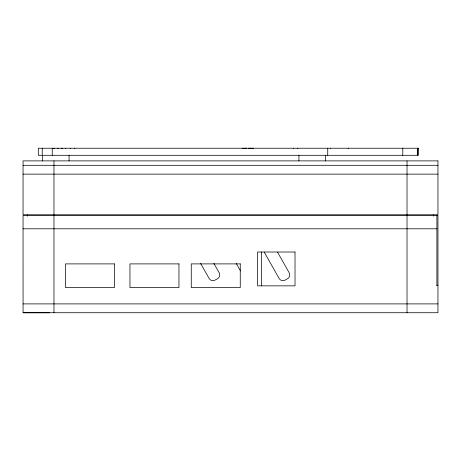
<?xml version="1.0" encoding="UTF-8"?>
<svg xmlns="http://www.w3.org/2000/svg" width="461" height="461" viewBox="0 0 461 461"><rect width="100%" height="100%" fill="white"/><g stroke="black" fill="none" stroke-linecap="round" stroke-linejoin="round"><path stroke-width="0.69" d="M69.052 160.981L69.087 155.294M325.328 160.981L325.368 155.294M23.05 165.303L437.95 165.303M23.05 174.131L437.95 174.131M23.05 228.789L436.901 228.789M436.59 285.273L437.95 285.273M23.05 303.897L437.95 303.897M23.05 312.731L437.95 312.731L437.95 215.529L23.05 215.529L23.067 312.765L49.483 312.765M277.51 252.121L289.151 272.739A4.42 4.42 0 0 1 287.474 278.755L285.1 280.092A4.42 4.42 0 0 1 279.084 278.421L264.268 252.179M236.263 263.427L240.492 270.924M213.858 263.364L219.148 272.739A4.42 4.42 0 0 1 217.471 278.755L215.103 280.092A4.42 4.42 0 0 1 209.081 278.421L200.616 263.427M436.901 215.529L436.901 285.273M433.53 214.78L433.53 216.174M417.77 148.235L417.77 155.294M417.724 148.235L417.724 155.294M417.482 148.235L417.51 148.678M407.023 160.883L407.023 312.731M402.781 148.235L402.781 155.294M402.678 148.235L402.678 148.678M348.193 148.235L348.193 148.678M330.508 148.235L330.508 148.678M327.736 148.235L327.736 155.294M298.93 155.294L298.93 160.981M297.8 148.235L297.8 148.678M293.38 148.235L293.38 148.678M261.612 252.011L261.612 285.849M253.32 148.235L253.279 148.678M253.21 148.235L253.21 148.678M253.003 148.235L253.003 148.678M252.524 148.235L252.495 148.678M252.104 148.235L252.104 148.678M251.654 148.235L251.654 148.678M251.303 148.235L251.303 148.678M250.744 148.235L250.744 148.678M250.536 148.235L250.536 148.678M250.346 148.235L250.346 148.678M250.219 148.235L250.219 148.678M250.093 148.235L250.093 148.678M250.018 148.235L250.018 148.678M249.724 148.235L249.724 148.678M249.222 148.235L249.222 148.678M249.113 148.235L249.113 148.678M248.277 148.235L248.277 148.678M246.52 148.235L246.52 148.678M246.237 148.235L246.237 148.678M246.024 148.235L246.024 148.678M245.949 148.235L245.949 148.678M245.874 148.235L245.874 148.678M245.69 148.235L245.69 148.678M245.448 148.235L245.477 148.678M245.408 148.235L245.361 148.678M245.206 148.235L245.206 148.678M244.768 148.235L244.768 148.678M244.399 148.235L244.399 148.678M243.258 148.235L243.258 148.678M243.097 148.235L243.097 148.678M242.244 148.235L242.244 148.678M74.734 148.235L74.734 148.678M70.251 148.235L70.251 148.678M65.45 148.235L65.45 148.678M62.546 148.235L62.546 148.678M61.244 148.235L61.244 148.678M57.965 148.235L57.965 148.678M57.608 148.235L57.608 148.678M57.464 148.235L57.464 148.678M54.375 148.235L54.375 148.678M53.977 160.883L53.977 312.731M53.701 148.235L53.701 148.678M52.243 148.235L52.243 155.294M42.654 155.294L42.654 160.981M42.239 148.235L42.239 155.294M27.47 214.78L27.47 216.174M418.236 148.235L38.309 148.235L38.309 155.294L418.236 155.294L418.231 148.235M437.95 160.883L23.05 160.883L23.05 214.78L437.95 214.78L437.95 160.883M295.023 252.011L257.636 252.011L257.636 285.849L295.023 285.849L295.023 252.011M114.484 263.894L65.491 263.894L65.491 287.583L114.484 287.583L114.484 263.894M178.954 263.894L129.956 263.894L129.956 287.583L178.954 287.583L178.954 263.894M240.256 263.894L191.263 263.894L191.263 287.583L240.256 287.583L240.256 263.894M242.388 148.678L242.388 148.235L242.365 148.678"/></g></svg>
